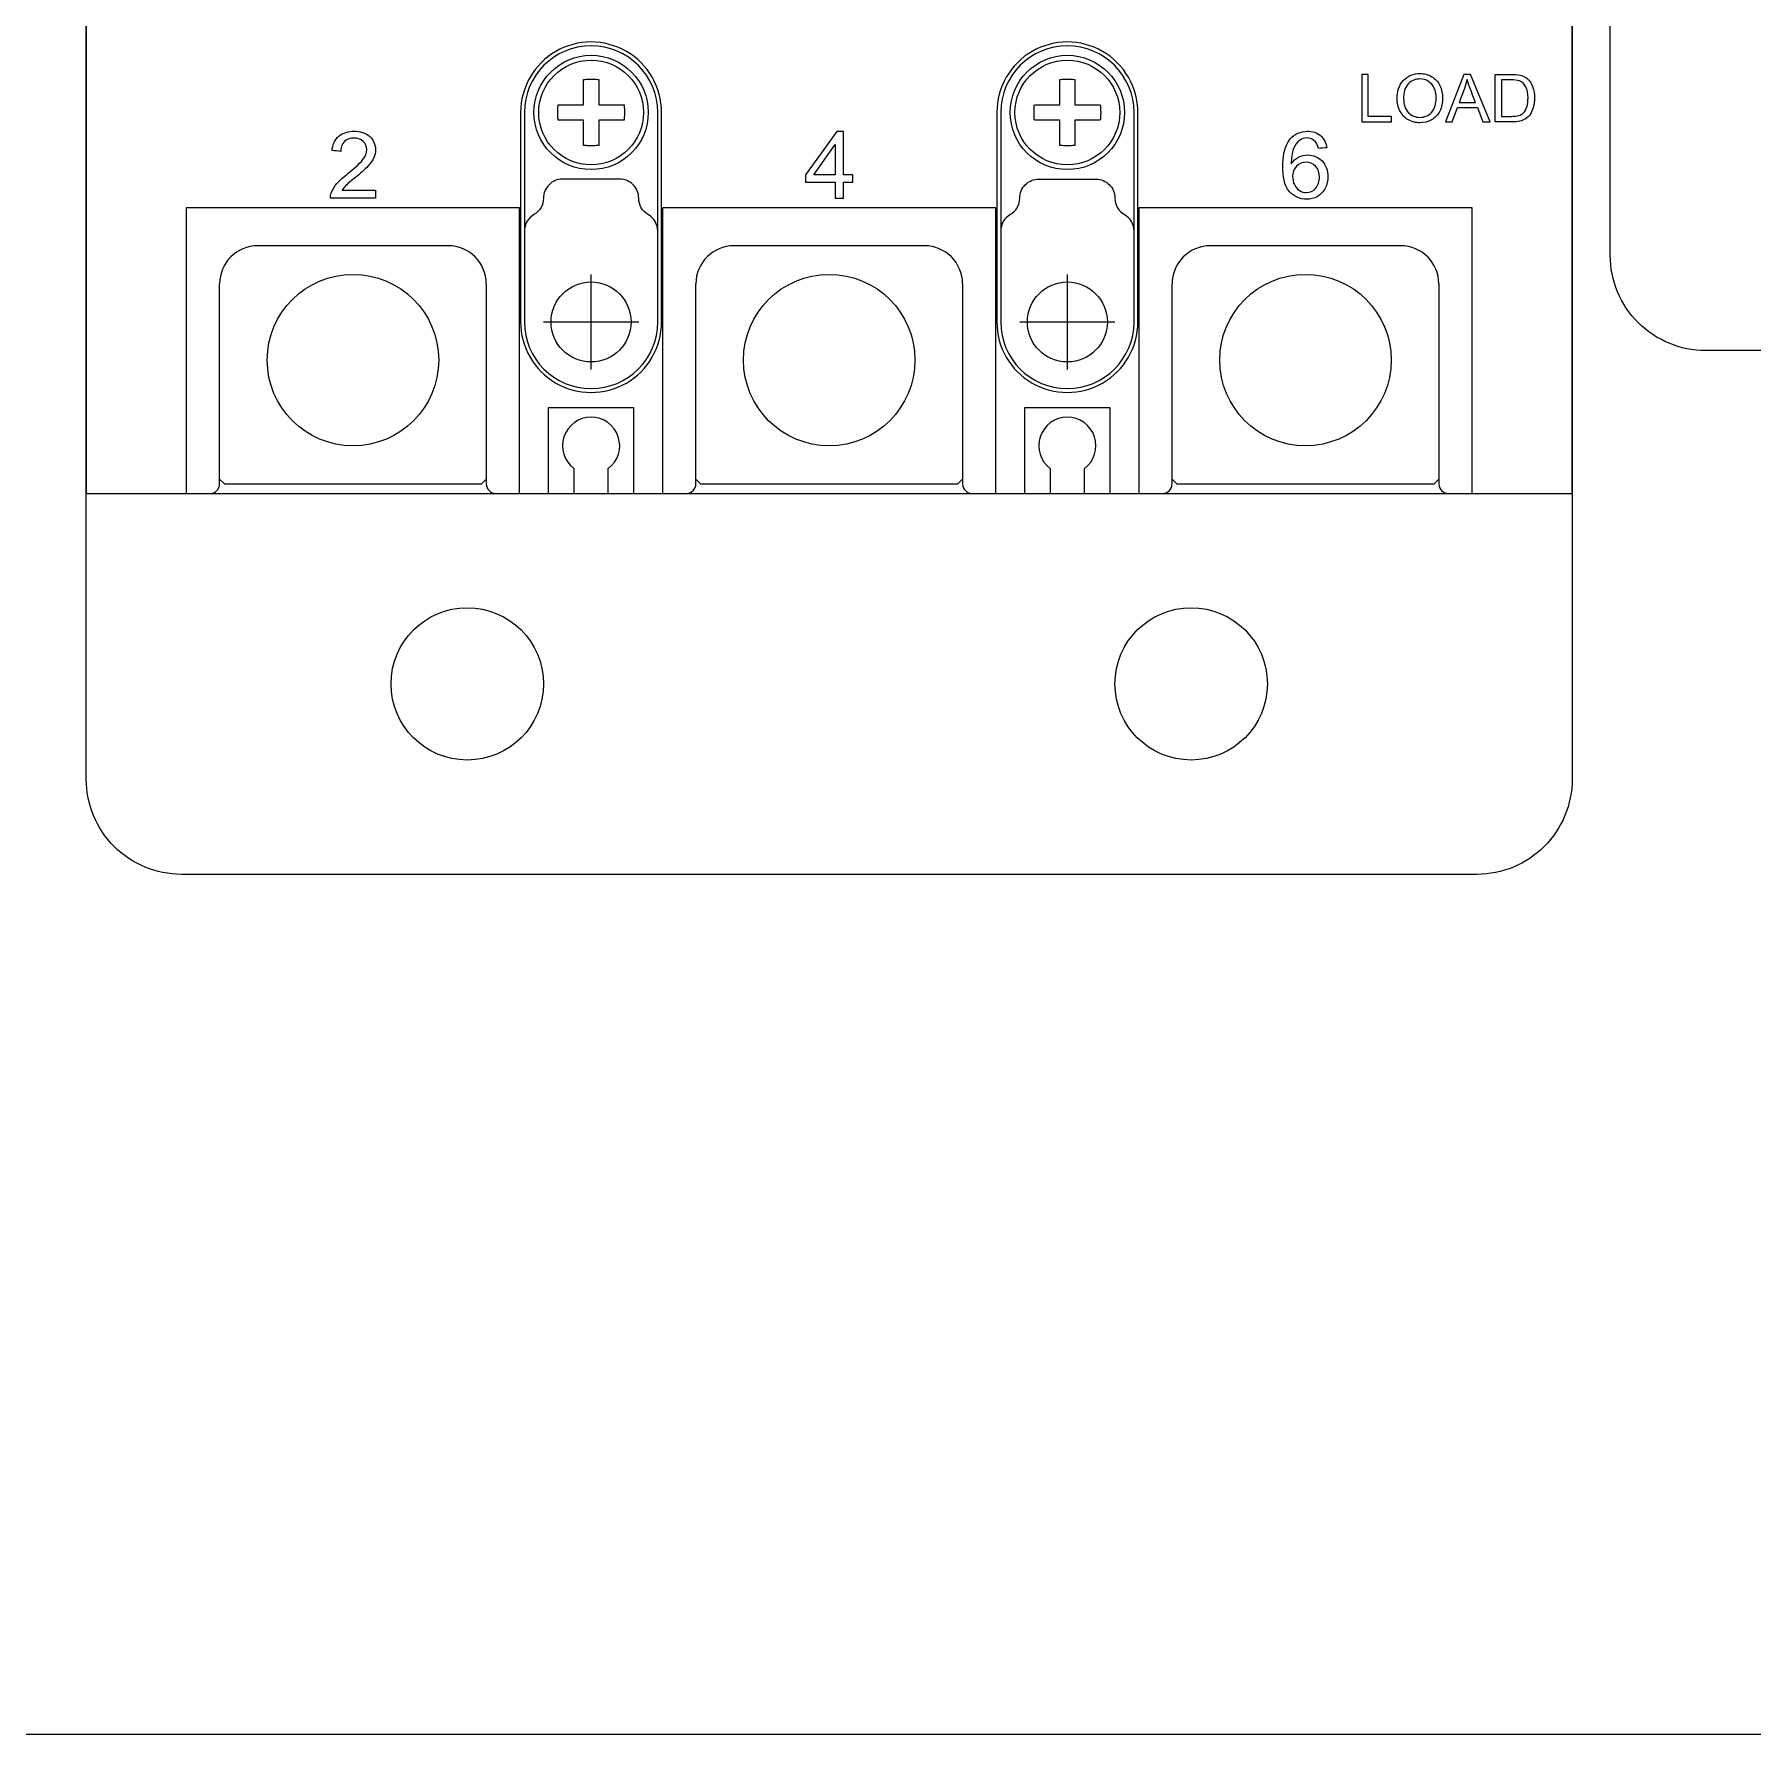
# Model space of a CAD drawing. Header units: millimetres. Extents: x 28713 to 59118, y -54378 to -19615.
# Drawn here: x 37926.2 to 38016.4, y -25859.4 to -25770.1 of the extents above; entities that cross this region are included whole.
import ezdxf

# ---------------------------------------------------------------- set-up
doc = ezdxf.new("R2010")
doc.units = ezdxf.units.MM
doc.header["$LTSCALE"] = 3
doc.layers.add('@.VISIBLE', color=7, linetype='Continuous')
doc.layers.add('equipments', color=2, linetype='Continuous')

msp = doc.modelspace()

# ---------------------------------------------------------------- linework, layer by layer
at = {"color": 1}
for p, q in [((37955.455, -25787.739), (37955.455, -25782.739)), ((37980.455, -25787.739), (37980.455, -25782.739)), ((37952.955, -25785.239), (37957.955, -25785.239)), ((37977.955, -25785.239), (37982.955, -25785.239))]:
    msp.add_line(p, q, dxfattribs=at)
at = {"layer": '@.VISIBLE'}
msp.add_line((37928.955, -25794.239), (38006.955, -25794.239), dxfattribs=at)
msp.add_lwpolyline([(37525.455, -25602.406), (38284.455, -25602.406), (38284.455, -25859.406), (37525.455, -25859.406)], close=True, dxfattribs=at)
for points in [[(37933.955, -25639.239), (38001.955, -25639.239, -0.414214), (38006.955, -25644.239), (38006.955, -25809.239, -0.414214), (38001.955, -25814.239), (37933.955, -25814.239, -0.414214), (37928.955, -25809.239), (37928.955, -25644.239, -0.414214)], [(38013.955, -25666.739), (38185.955, -25666.739, -0.414214), (38190.955, -25671.739), (38190.955, -25781.739, -0.414214), (38185.955, -25786.739), (38013.955, -25786.739, -0.414214), (38008.955, -25781.739), (38008.955, -25671.739, -0.414214)]]:
    msp.add_lwpolyline(points, format="xyb", close=True, dxfattribs=at)
at = {"layer": '@.VISIBLE', "color": 2}
for centre in [(37948.955, -25804.239), (37986.955, -25804.239)]:
    msp.add_circle(centre, 4, dxfattribs=at)
at = {"layer": 'equipments'}
for p, q in [((37951.755, -25774.239), (37951.755, -25785.239)), ((37959.155, -25785.239), (37959.155, -25774.239)), ((37976.755, -25774.239), (37976.755, -25785.239)), ((37984.155, -25785.239), (37984.155, -25774.239)), ((37947.955, -25781.239), (37937.955, -25781.239)), ((37972.955, -25781.239), (37962.955, -25781.239)), ((37956.355, -25794.239), (37979.555, -25794.239))]:
    msp.add_line(p, q, dxfattribs=at)
for points in [[(37981.355, -25794.239), (38006.955, -25794.239), (38006.955, -25766.739), (38006.955, -25659.239), (37981.855, -25659.239, 0.414214), (37981.355, -25659.739)], [(37958.955, -25774.239, 1), (37951.955, -25774.239), (37951.955, -25785.239, 1), (37958.955, -25785.239), (37958.955, -25774.239)], [(37983.955, -25774.239, 1), (37976.955, -25774.239), (37976.955, -25785.239, 1), (37983.955, -25785.239), (37983.955, -25774.239)], [(37958.455, -25779.605, -0.267949), (37957.955, -25778.739, 0.414214), (37956.955, -25777.739), (37953.955, -25777.739, 0.414214), (37952.955, -25778.739, -0.267949), (37952.455, -25779.605)], [(37977.455, -25779.605, 0.267949), (37977.955, -25778.739, -0.414214), (37978.955, -25777.739), (37981.955, -25777.739, -0.414214), (37982.955, -25778.739, 0.267949), (37983.455, -25779.605)], [(37997.955, -25781.239), (37987.955, -25781.239, 0.414214), (37985.955, -25783.239)], [(37935.455, -25794.239, 0.414214), (37935.955, -25793.739), (37935.955, -25783.239)], [(37949.955, -25783.239), (37949.955, -25793.739, 0.414214), (37950.455, -25794.239)], [(37960.455, -25794.239, 0.414214), (37960.955, -25793.739), (37960.955, -25783.239)], [(37974.955, -25783.239), (37974.955, -25793.739, 0.414214), (37975.455, -25794.239)], [(37985.455, -25794.239, 0.414214), (37985.955, -25793.739), (37985.955, -25783.239)], [(37999.955, -25783.239), (37999.955, -25793.739, 0.414214), (38000.455, -25794.239)], [(37956.355, -25794.239), (37956.355, -25792.939, 3), (37954.555, -25792.939), (37954.555, -25794.239)], [(37981.355, -25794.239), (37981.355, -25792.939, 3), (37979.555, -25792.939), (37979.555, -25794.239)]]:
    msp.add_lwpolyline(points, format="xyb", dxfattribs=at)
for points in [[(37928.955, -25766.739), (37928.955, -25794.239), (37954.555, -25794.239)], [(37957.705, -25794.239), (37957.705, -25789.739), (37953.205, -25789.739), (37953.205, -25794.239)], [(37982.705, -25794.239), (37982.705, -25789.739), (37978.205, -25789.739), (37978.205, -25794.239)], [(37935.955, -25793.489), (37936.205, -25793.739), (37949.705, -25793.739), (37949.955, -25793.489)], [(37960.955, -25793.489), (37961.205, -25793.739), (37974.705, -25793.739), (37974.955, -25793.489)], [(37985.955, -25793.489), (37986.205, -25793.739), (37999.705, -25793.739), (37999.955, -25793.489)]]:
    msp.add_lwpolyline(points, dxfattribs=at)
for points in [[(37995.91, -25772.239), (37995.91, -25774.739), (37997.472, -25774.739), (37997.472, -25774.444), (37996.24, -25774.444), (37996.24, -25772.239)], [(38002.27, -25774.739), (38002.647, -25774.739), (38001.624, -25772.239), (38001.268, -25772.239), (38000.308, -25774.739), (38000.659, -25774.739), (38000.933, -25773.981), (38001.979, -25773.981)], [(37968.707, -25775.239), (37968.348, -25775.239), (37966.713, -25777.507), (37966.713, -25777.901), (37968.267, -25777.901), (37968.267, -25778.739), (37968.707, -25778.739), (37968.707, -25777.901), (37969.191, -25777.901), (37969.191, -25777.507), (37968.707, -25777.507)], [(37967.146, -25777.507), (37968.267, -25775.929), (37968.267, -25777.507)]]:
    msp.add_lwpolyline(points, close=True, dxfattribs=at)
at = {"layer": 'equipments', "color": 8}
for points in [[(37951.705, -25794.239), (37951.705, -25779.239), (37934.205, -25779.239), (37934.205, -25794.239)], [(37976.705, -25794.239), (37976.705, -25779.239), (37959.205, -25779.239), (37959.205, -25794.239)], [(38001.705, -25794.239), (38001.705, -25779.239), (37984.205, -25779.239), (37984.205, -25794.239)]]:
    msp.add_lwpolyline(points, dxfattribs=at)
at = {"layer": 'equipments'}
for centre, radius in [((37955.455, -25774.239), 3), ((37955.455, -25774.239), 2.75), ((37980.455, -25774.239), 3), ((37980.455, -25774.239), 2.75), ((37942.955, -25787.239), 4.5), ((37967.955, -25787.239), 4.5), ((37992.955, -25787.239), 4.5), ((37955.455, -25785.239), 2.1), ((37980.455, -25785.239), 2.1)]:
    msp.add_circle(centre, radius, dxfattribs=at)
for centre, radius, start, end in [((37955.455, -25774.239), 3.7, 359.98066, 180.01934), ((37980.455, -25774.239), 3.7, 359.98066, 180.01934), ((37952.955, -25780.471), 1, 120, 180), ((37957.955, -25780.471), 1, 0, 60), ((37977.955, -25780.471), 1, 120, 180), ((37982.955, -25780.471), 1, 0, 60), ((37937.955, -25783.239), 2, 90, 180), ((37947.955, -25783.239), 2, 0, 90), ((37962.955, -25783.239), 2, 90, 180), ((37972.955, -25783.239), 2, 0, 90), ((37997.955, -25783.239), 2, 0, 90), ((37955.455, -25785.239), 3.7, 179.98066, 0.01934), ((37980.455, -25785.239), 3.7, 179.98066, 0.01934)]:
    msp.add_arc(centre, radius, start, end, dxfattribs=at)
for points, knots in [([(37955.055, -25774.639), (37955.055, -25775.083), (37955.055, -25775.526), (37955.055, -25775.97), (37955.143, -25775.979), (37955.321, -25775.989), (37955.588, -25775.989), (37955.766, -25775.979), (37955.855, -25775.97), (37955.855, -25775.526), (37955.855, -25775.083), (37955.855, -25774.639), (37956.299, -25774.639), (37956.743, -25774.639), (37957.186, -25774.639), (37957.193, -25774.573), (37957.202, -25774.439), (37957.205, -25774.306), (37957.205, -25774.239), (37957.205, -25774.172), (37957.202, -25774.038), (37957.193, -25773.905), (37957.186, -25773.839), (37956.743, -25773.839), (37956.299, -25773.839), (37955.855, -25773.839), (37955.855, -25773.395), (37955.855, -25772.951), (37955.855, -25772.507), (37955.766, -25772.499), (37955.588, -25772.488), (37955.321, -25772.488), (37955.143, -25772.499), (37955.055, -25772.507), (37955.055, -25772.951), (37955.055, -25773.395), (37955.055, -25773.839), (37954.611, -25773.839), (37954.167, -25773.839), (37953.723, -25773.839), (37953.717, -25773.905), (37953.708, -25774.038), (37953.705, -25774.172), (37953.705, -25774.239), (37953.705, -25774.306), (37953.708, -25774.439), (37953.717, -25774.572), (37953.723, -25774.639), (37954.167, -25774.639), (37954.611, -25774.639), (37955.055, -25774.639)], [0, 0, 0, 0, 1, 1, 1, 1.2668, 1.534189, 1.800989, 1.800989, 1.800989, 2.800989, 2.800989, 2.800989, 3.800989, 3.800989, 3.800989, 4.000116, 4.201511, 4.201511, 4.201511, 4.402692, 4.602033, 4.602033, 4.602033, 5.602033, 5.602033, 5.602033, 6.602033, 6.602033, 6.602033, 6.868833, 7.136221, 7.403022, 7.403022, 7.403022, 8.403022, 8.403022, 8.403022, 9.403022, 9.403022, 9.403022, 9.602149, 9.803544, 9.803544, 9.803544, 10.004724, 10.204065, 10.204065, 10.204065, 11.204065, 11.204065, 11.204065, 11.204065]), ([(37980.055, -25774.639), (37980.055, -25775.083), (37980.055, -25775.526), (37980.055, -25775.97), (37980.143, -25775.979), (37980.321, -25775.989), (37980.588, -25775.989), (37980.766, -25775.979), (37980.855, -25775.97), (37980.855, -25775.526), (37980.855, -25775.083), (37980.855, -25774.639), (37981.299, -25774.639), (37981.743, -25774.639), (37982.186, -25774.639), (37982.193, -25774.573), (37982.202, -25774.439), (37982.205, -25774.306), (37982.205, -25774.239), (37982.205, -25774.172), (37982.202, -25774.038), (37982.193, -25773.905), (37982.186, -25773.839), (37981.743, -25773.839), (37981.299, -25773.839), (37980.855, -25773.839), (37980.855, -25773.395), (37980.855, -25772.951), (37980.855, -25772.507), (37980.766, -25772.499), (37980.588, -25772.488), (37980.321, -25772.488), (37980.143, -25772.499), (37980.055, -25772.507), (37980.055, -25772.951), (37980.055, -25773.395), (37980.055, -25773.839), (37979.611, -25773.839), (37979.167, -25773.839), (37978.723, -25773.839), (37978.717, -25773.905), (37978.708, -25774.038), (37978.705, -25774.172), (37978.705, -25774.239), (37978.705, -25774.306), (37978.708, -25774.439), (37978.717, -25774.572), (37978.723, -25774.639), (37979.167, -25774.639), (37979.611, -25774.639), (37980.055, -25774.639)], [0, 0, 0, 0, 1, 1, 1, 1.2668, 1.534189, 1.800989, 1.800989, 1.800989, 2.800989, 2.800989, 2.800989, 3.800989, 3.800989, 3.800989, 4.000116, 4.201511, 4.201511, 4.201511, 4.402692, 4.602033, 4.602033, 4.602033, 5.602033, 5.602033, 5.602033, 6.602033, 6.602033, 6.602033, 6.868833, 7.136221, 7.403022, 7.403022, 7.403022, 8.403022, 8.403022, 8.403022, 9.403022, 9.403022, 9.403022, 9.602149, 9.803544, 9.803544, 9.803544, 10.004724, 10.204065, 10.204065, 10.204065, 11.204065, 11.204065, 11.204065, 11.204065]), ([(37998.329, -25774.612), (37998.515, -25774.726), (37998.742, -25774.781), (37998.96, -25774.781), (37999.169, -25774.781), (37999.384, -25774.728), (37999.567, -25774.628), (37999.752, -25774.527), (37999.907, -25774.36), (38000.003, -25774.173), (38000.108, -25773.966), (38000.156, -25773.725), (38000.156, -25773.492), (38000.156, -25773.263), (38000.11, -25773.027), (38000.009, -25772.822), (37999.917, -25772.635), (37999.765, -25772.467), (37999.586, -25772.361), (37999.401, -25772.251), (37999.177, -25772.194), (37998.962, -25772.194), (37998.651, -25772.194), (37998.312, -25772.321), (37998.099, -25772.547), (37997.863, -25772.796), (37997.765, -25773.178), (37997.765, -25773.521), (37997.765, -25773.735), (37997.815, -25773.953), (37997.908, -25774.145), (37997.999, -25774.334), (37998.15, -25774.502), (37998.329, -25774.612)], [0, 0, 0, 0, 0.653942, 0.653942, 0.653942, 1.280136, 1.280136, 1.280136, 1.909864, 1.909864, 1.909864, 2.607478, 2.607478, 2.607478, 3.293528, 3.293528, 3.293528, 3.919635, 3.919635, 3.919635, 4.565015, 4.565015, 4.565015, 5.497575, 5.497575, 5.497575, 6.527339, 6.527339, 6.527339, 7.167796, 7.167796, 7.167796, 7.796051, 7.796051, 7.796051, 7.796051]), ([(37998.964, -25772.479), (37999.118, -25772.479), (37999.278, -25772.523), (37999.409, -25772.605), (37999.54, -25772.688), (37999.647, -25772.817), (37999.711, -25772.958), (37999.785, -25773.123), (37999.815, -25773.31), (37999.815, -25773.49), (37999.815, -25773.752), (37999.75, -25774.043), (37999.573, -25774.236), (37999.423, -25774.4), (37999.181, -25774.498), (37998.959, -25774.498), (37998.738, -25774.498), (37998.499, -25774.401), (37998.348, -25774.239), (37998.177, -25774.055), (37998.106, -25773.777), (37998.106, -25773.526), (37998.106, -25773.245), (37998.155, -25772.915), (37998.358, -25772.721), (37998.516, -25772.572), (37998.746, -25772.479), (37998.964, -25772.479)], [0, 0, 0, 0, 0.462632, 0.462632, 0.462632, 0.927087, 0.927087, 0.927087, 1.469221, 1.469221, 1.469221, 2.253041, 2.253041, 2.253041, 2.921008, 2.921008, 2.921008, 3.584261, 3.584261, 3.584261, 4.337094, 4.337094, 4.337094, 5.180647, 5.180647, 5.180647, 5.832671, 5.832671, 5.832671, 5.832671]), ([(38001.029, -25773.712), (38001.12, -25773.468), (38001.212, -25773.223), (38001.304, -25772.979), (38001.361, -25772.824), (38001.405, -25772.663), (38001.438, -25772.501), (38001.487, -25772.677), (38001.551, -25772.849), (38001.616, -25773.02), (38001.703, -25773.25), (38001.79, -25773.481), (38001.876, -25773.712), (38001.594, -25773.712), (38001.311, -25773.712), (38001.029, -25773.712)], [0, 0, 0, 0, 1, 1, 1, 1.496131, 1.496131, 1.496131, 2.044046, 2.044046, 2.044046, 3.044046, 3.044046, 3.044046, 4.044046, 4.044046, 4.044046, 4.044046]), ([(38002.912, -25772.239), (38002.912, -25773.072), (38002.912, -25773.905), (38002.912, -25774.739), (38003.212, -25774.739), (38003.513, -25774.739), (38003.814, -25774.739), (38003.948, -25774.739), (38004.084, -25774.728), (38004.215, -25774.697), (38004.319, -25774.671), (38004.423, -25774.631), (38004.513, -25774.572), (38004.602, -25774.512), (38004.678, -25774.431), (38004.741, -25774.344), (38004.82, -25774.236), (38004.873, -25774.108), (38004.912, -25773.98), (38004.961, -25773.817), (38004.978, -25773.645), (38004.978, -25773.475), (38004.978, -25773.274), (38004.95, -25773.069), (38004.88, -25772.882), (38004.819, -25772.719), (38004.716, -25772.566), (38004.584, -25772.454), (38004.48, -25772.366), (38004.35, -25772.306), (38004.218, -25772.275), (38004.073, -25772.241), (38003.922, -25772.239), (38003.773, -25772.239), (38003.486, -25772.239), (38003.199, -25772.239), (38002.912, -25772.239)], [0, 0, 0, 0, 1, 1, 1, 2, 2, 2, 2.403118, 2.403118, 2.403118, 2.726607, 2.726607, 2.726607, 3.048456, 3.048456, 3.048456, 3.451146, 3.451146, 3.451146, 3.960283, 3.960283, 3.960283, 4.561921, 4.561921, 4.561921, 5.081501, 5.081501, 5.081501, 5.48922, 5.48922, 5.48922, 5.935705, 5.935705, 5.935705, 6.935705, 6.935705, 6.935705, 6.935705]), ([(38003.768, -25772.534), (38003.911, -25772.534), (38004.062, -25772.533), (38004.196, -25772.585), (38004.327, -25772.636), (38004.435, -25772.748), (38004.508, -25772.868), (38004.615, -25773.043), (38004.637, -25773.265), (38004.637, -25773.47), (38004.637, -25773.632), (38004.622, -25773.798), (38004.571, -25773.952), (38004.532, -25774.068), (38004.474, -25774.182), (38004.388, -25774.268), (38004.327, -25774.329), (38004.246, -25774.371), (38004.163, -25774.398), (38004.04, -25774.438), (38003.906, -25774.444), (38003.776, -25774.444), (38003.598, -25774.444), (38003.42, -25774.444), (38003.242, -25774.444), (38003.242, -25773.807), (38003.242, -25773.17), (38003.242, -25772.534), (38003.418, -25772.534), (38003.593, -25772.534), (38003.768, -25772.534)], [0, 0, 0, 0, 0.431031, 0.431031, 0.431031, 0.852296, 0.852296, 0.852296, 1.468068, 1.468068, 1.468068, 1.955235, 1.955235, 1.955235, 2.319687, 2.319687, 2.319687, 2.579434, 2.579434, 2.579434, 2.96927, 2.96927, 2.96927, 3.96927, 3.96927, 3.96927, 4.96927, 4.96927, 4.96927, 5.96927, 5.96927, 5.96927, 5.96927]), ([(37942.571, -25778.093), (37942.727, -25777.933), (37942.906, -25777.795), (37943.079, -25777.652), (37943.315, -25777.458), (37943.551, -25777.262), (37943.757, -25777.037), (37943.873, -25776.91), (37943.981, -25776.768), (37944.05, -25776.609), (37944.106, -25776.48), (37944.137, -25776.337), (37944.137, -25776.196), (37944.137, -25775.944), (37944.021, -25775.675), (37943.837, -25775.504), (37943.626, -25775.308), (37943.308, -25775.224), (37943.021, -25775.224), (37942.736, -25775.224), (37942.423, -25775.299), (37942.207, -25775.484), (37941.996, -25775.663), (37941.882, -25775.961), (37941.858, -25776.237), (37942.008, -25776.252), (37942.159, -25776.267), (37942.31, -25776.282), (37942.31, -25776.098), (37942.372, -25775.895), (37942.503, -25775.766), (37942.632, -25775.64), (37942.831, -25775.58), (37943.011, -25775.58), (37943.183, -25775.58), (37943.371, -25775.639), (37943.497, -25775.757), (37943.611, -25775.864), (37943.685, -25776.03), (37943.685, -25776.186), (37943.685, -25776.372), (37943.592, -25776.556), (37943.48, -25776.705), (37943.263, -25776.992), (37942.973, -25777.219), (37942.691, -25777.444), (37942.487, -25777.607), (37942.285, -25777.777), (37942.114, -25777.975), (37941.995, -25778.113), (37941.89, -25778.269), (37941.824, -25778.439), (37941.788, -25778.534), (37941.77, -25778.638), (37941.775, -25778.739), (37942.564, -25778.739), (37943.353, -25778.739), (37944.142, -25778.739), (37944.142, -25778.601), (37944.142, -25778.463), (37944.142, -25778.326), (37943.557, -25778.326), (37942.971, -25778.326), (37942.386, -25778.326), (37942.439, -25778.242), (37942.501, -25778.164), (37942.571, -25778.093)], [0, 0, 0, 0, 0.673374, 0.673374, 0.673374, 1.588536, 1.588536, 1.588536, 2.106975, 2.106975, 2.106975, 2.529352, 2.529352, 2.529352, 3.284111, 3.284111, 3.284111, 4.14658, 4.14658, 4.14658, 5.001048, 5.001048, 5.001048, 5.830595, 5.830595, 5.830595, 6.830595, 6.830595, 6.830595, 7.381217, 7.381217, 7.381217, 7.92242, 7.92242, 7.92242, 8.439695, 8.439695, 8.439695, 8.908805, 8.908805, 8.908805, 9.466046, 9.466046, 9.466046, 10.547907, 10.547907, 10.547907, 11.331078, 11.331078, 11.331078, 11.879056, 11.879056, 11.879056, 12.182267, 12.182267, 12.182267, 13.182267, 13.182267, 13.182267, 14.182267, 14.182267, 14.182267, 15.182267, 15.182267, 15.182267, 15.479153, 15.479153, 15.479153, 15.479153]), ([(37991.771, -25777.101), (37991.771, -25777.551), (37991.821, -25778.067), (37992.118, -25778.405), (37992.333, -25778.65), (37992.688, -25778.798), (37993.015, -25778.798), (37993.214, -25778.798), (37993.42, -25778.748), (37993.591, -25778.647), (37993.76, -25778.548), (37993.9, -25778.39), (37993.99, -25778.216), (37994.086, -25778.029), (37994.136, -25777.812), (37994.136, -25777.602), (37994.136, -25777.311), (37994.03, -25776.994), (37993.826, -25776.786), (37993.637, -25776.592), (37993.349, -25776.468), (37993.078, -25776.468), (37992.914, -25776.468), (37992.744, -25776.508), (37992.597, -25776.582), (37992.441, -25776.66), (37992.306, -25776.788), (37992.209, -25776.934), (37992.211, -25776.661), (37992.227, -25776.376), (37992.333, -25776.124), (37992.403, -25775.957), (37992.514, -25775.798), (37992.661, -25775.692), (37992.765, -25775.617), (37992.901, -25775.578), (37993.03, -25775.578), (37993.188, -25775.578), (37993.358, -25775.648), (37993.468, -25775.763), (37993.561, -25775.86), (37993.605, -25775.998), (37993.636, -25776.129), (37993.781, -25776.118), (37993.927, -25776.107), (37994.073, -25776.096), (37994.041, -25775.859), (37993.929, -25775.612), (37993.747, -25775.457), (37993.562, -25775.299), (37993.299, -25775.224), (37993.057, -25775.224), (37992.728, -25775.224), (37992.365, -25775.372), (37992.155, -25775.625), (37991.83, -25776.016), (37991.771, -25776.593), (37991.771, -25777.101)], [0, 0, 0, 0, 1.349308, 1.349308, 1.349308, 2.329041, 2.329041, 2.329041, 2.924715, 2.924715, 2.924715, 3.512183, 3.512183, 3.512183, 4.143024, 4.143024, 4.143024, 5.016494, 5.016494, 5.016494, 5.828711, 5.828711, 5.828711, 6.323583, 6.323583, 6.323583, 6.847228, 6.847228, 6.847228, 7.666257, 7.666257, 7.666257, 8.208659, 8.208659, 8.208659, 8.59507, 8.59507, 8.59507, 9.070896, 9.070896, 9.070896, 9.473782, 9.473782, 9.473782, 10.473782, 10.473782, 10.473782, 11.191063, 11.191063, 11.191063, 11.919846, 11.919846, 11.919846, 12.906612, 12.906612, 12.906612, 14.431162, 14.431162, 14.431162, 14.431162]), ([(37992.991, -25776.848), (37993.171, -25776.848), (37993.365, -25776.927), (37993.489, -25777.058), (37993.628, -25777.204), (37993.687, -25777.427), (37993.687, -25777.628), (37993.687, -25777.838), (37993.627, -25778.07), (37993.486, -25778.225), (37993.368, -25778.355), (37993.183, -25778.445), (37993.008, -25778.445), (37992.881, -25778.445), (37992.751, -25778.407), (37992.643, -25778.34), (37992.526, -25778.268), (37992.431, -25778.154), (37992.372, -25778.03), (37992.31, -25777.898), (37992.277, -25777.75), (37992.277, -25777.605), (37992.277, -25777.41), (37992.346, -25777.195), (37992.484, -25777.057), (37992.613, -25776.928), (37992.808, -25776.848), (37992.991, -25776.848)], [0, 0, 0, 0, 0.540858, 0.540858, 0.540858, 1.144798, 1.144798, 1.144798, 1.774344, 1.774344, 1.774344, 2.301114, 2.301114, 2.301114, 2.680168, 2.680168, 2.680168, 3.092643, 3.092643, 3.092643, 3.528262, 3.528262, 3.528262, 4.113431, 4.113431, 4.113431, 4.661402, 4.661402, 4.661402, 4.661402])]:
    msp.add_open_spline(points, degree=3, knots=knots, dxfattribs=at)

doc.saveas('drawing.dxf')
